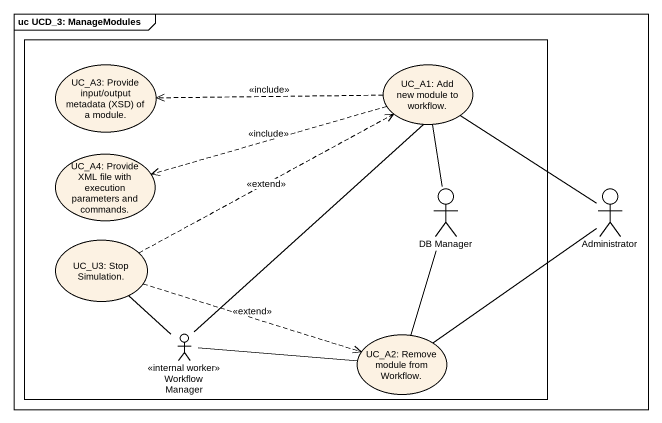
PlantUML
@startuml
mainframe uc UCD_3: ManageModules
rectangle " " as rectangle1 {
  usecase "UC_A3: Provide input/output metadata (XSD) of a module." as UC_A3_Provide_input_output
  usecase "UC_A1: Add new module to workflow." as UC_A1_Add_new_module_to
  usecase "UC_A4: Provide XML file with execution parameters and commands." as UC_A4_Provide_XML_file_with
  actor "DB Manager" as DB_Manager
  usecase "UC_U3: Stop Simulation." as UC_U3_Stop_Simulation
  actor "Workflow Manager" as Workflow_Manager <<internal worker>>
  usecase "UC_A2: Remove module from Workflow." as UC_A2_Remove_module_from
}
actor Administrator
UC_A1_Add_new_module_to .left.> UC_A3_Provide_input_output : <<include>>
UC_A1_Add_new_module_to .left.> UC_A4_Provide_XML_file_with : <<include>>
DB_Manager -up- UC_A1_Add_new_module_to
DB_Manager -- UC_A2_Remove_module_from
Administrator -up- UC_A1_Add_new_module_to
Administrator -- UC_A2_Remove_module_from
UC_U3_Stop_Simulation .right.> UC_A1_Add_new_module_to : <<extend>>
UC_U3_Stop_Simulation .right.> UC_A2_Remove_module_from : <<extend>>
Workflow_Manager -up- UC_A1_Add_new_module_to
Workflow_Manager -up- UC_U3_Stop_Simulation
Workflow_Manager -right- UC_A2_Remove_module_from
@enduml
